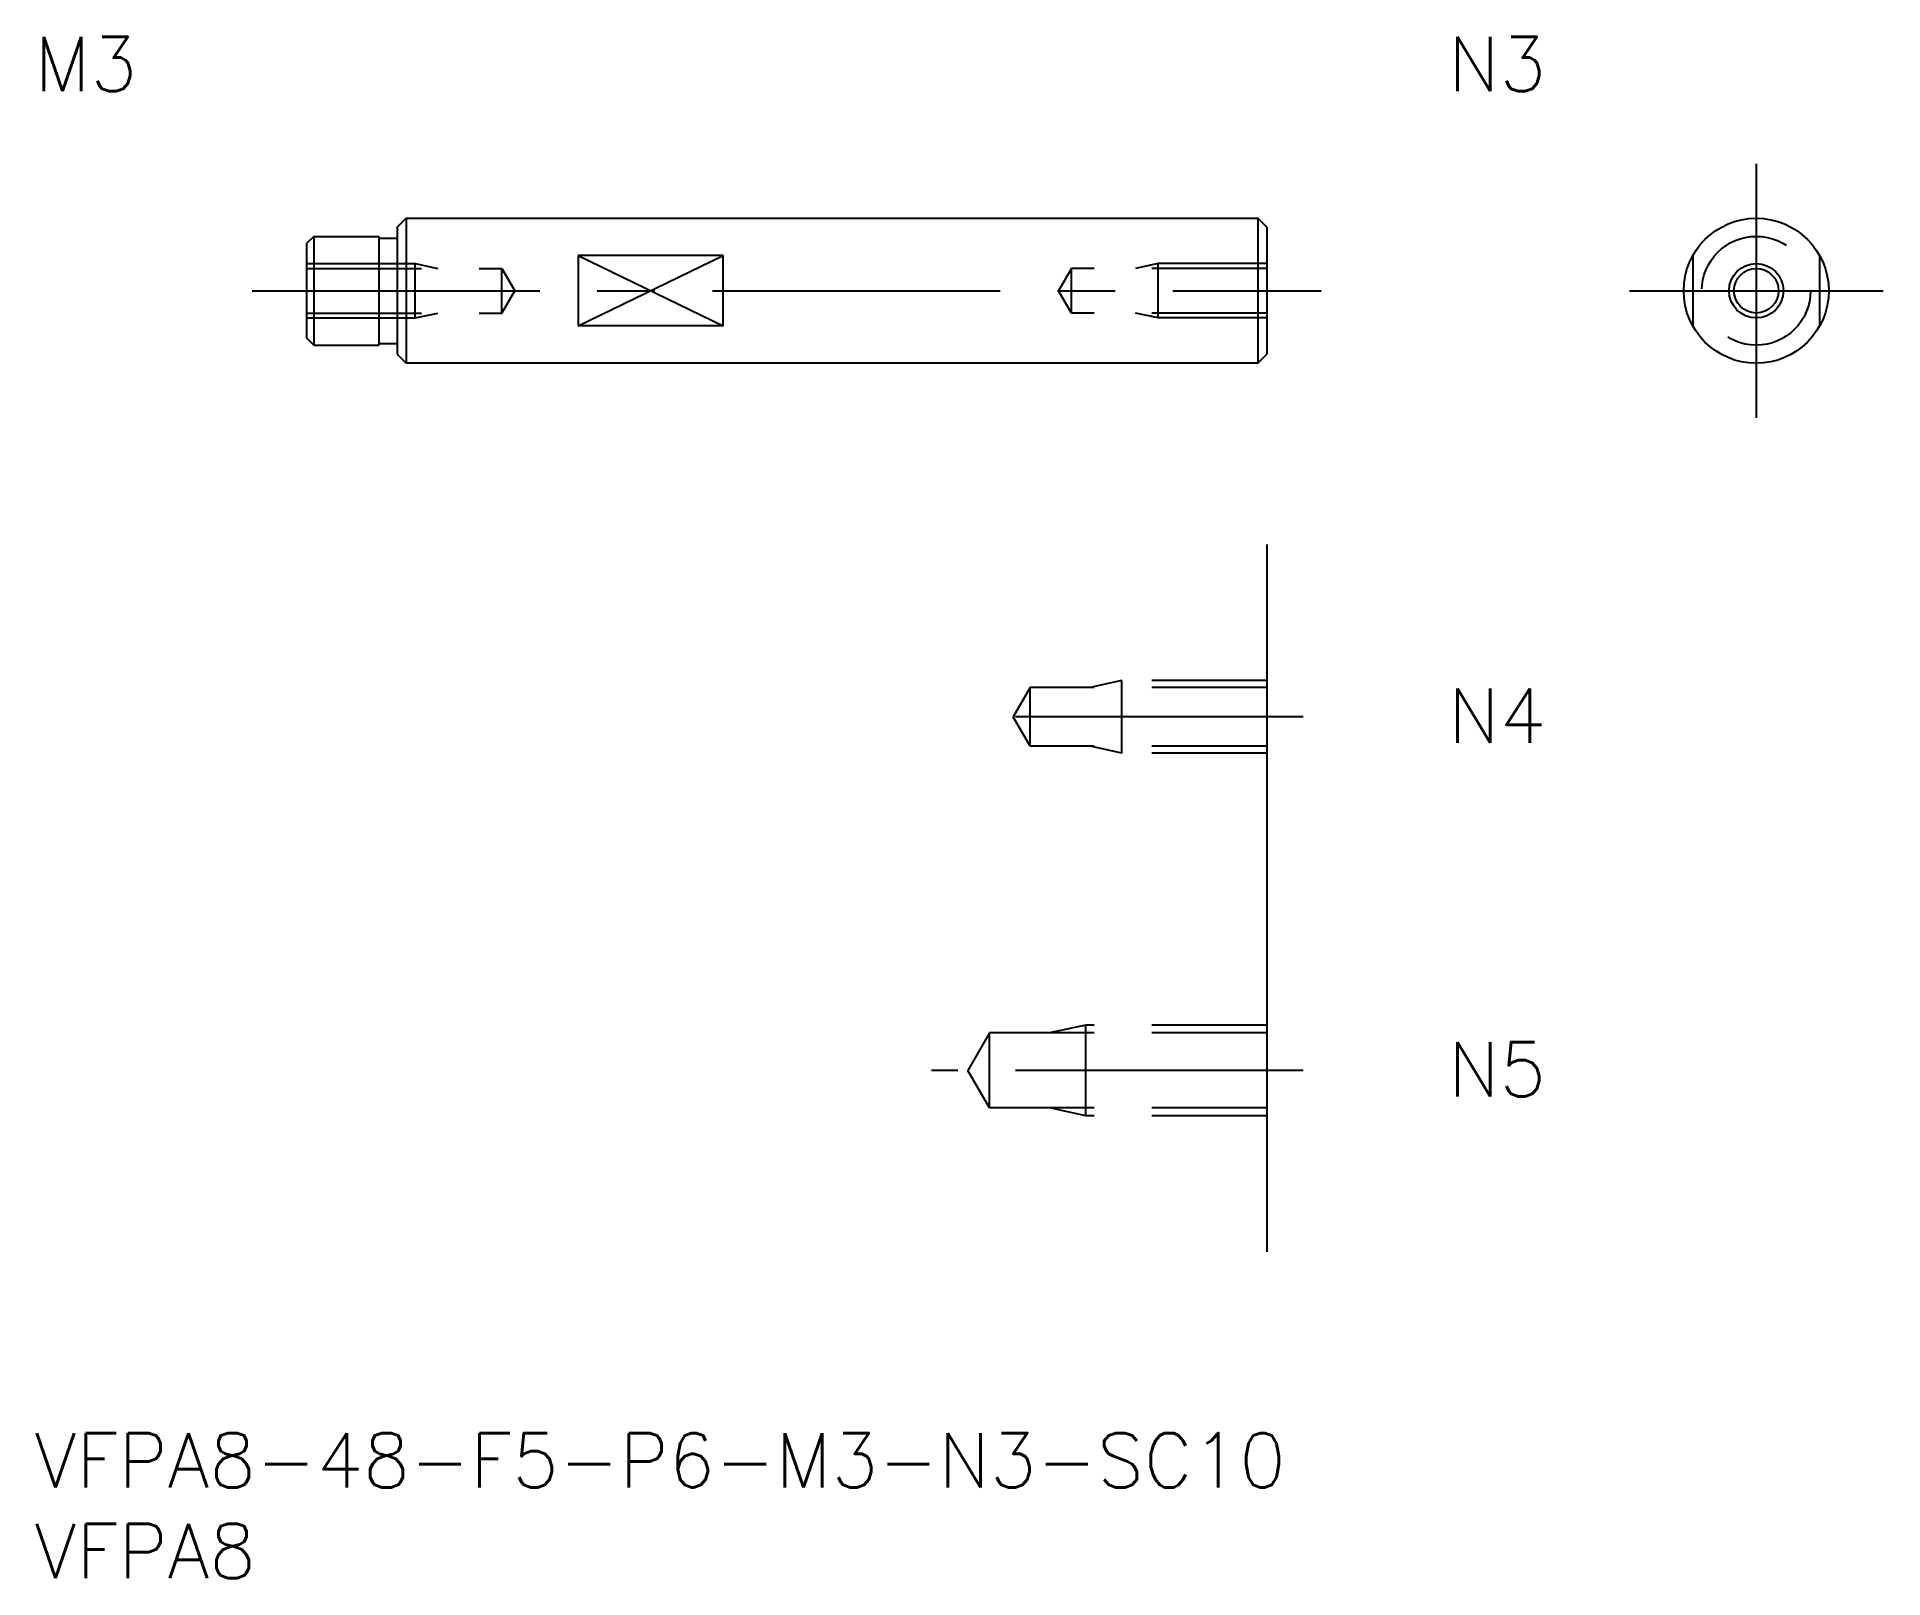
# Model space of a CAD drawing. Extents: x 0 to 102, y -8 to 77.
import ezdxf

# ---------------------------------------------------------------- set-up
doc = ezdxf.new("R2010")
doc.units = 0
doc.header["$LTSCALE"] = 0.5
doc.linetypes.add('CENTER', pattern=[50.8, 31.75, -6.35, 6.35, -6.35])
doc.linetypes.add('DASHED', pattern=[19.05, 12.7, -6.35])
for name, color, linetype in [('MSM_CENTER', 1, 'CENTER'), ('MSM_CONTINUOUS', 7, 'CONTINUOUS'), ('MSM_DASHED', 4, 'DASHED'), ('MSM_NARROW', 5, 'CONTINUOUS'), ('MSM_PART_NUMBER', 7, 'CONTINUOUS')]:
    doc.layers.add(name, color=color, linetype=linetype)
doc.styles.get("Standard").update_dxf_attribs({"font": 'txt.shx', "height": 3, "bigfont": 'bigfont.shx'})

# ---------------------------------------------------------------- blocks, each defined once
blk = doc.blocks.new('*U4')
at = {"layer": 'MSM_PART_NUMBER'}
blk.add_text('VFPA8-48-F5-P6-M3-N3-SC10', height=3, dxfattribs=at).set_placement((0, -3))
blk = doc.blocks.new('*U5')
at = {"layer": 'MSM_PART_NUMBER'}
blk.add_text('VFPA8', height=3, dxfattribs=at).set_placement((0, -8))
blk = doc.blocks.new('*U6')
at = {"layer": 'MSM_PART_NUMBER'}
blk.add_text('M3', height=3, dxfattribs=at).set_placement((0, 74))
blk = doc.blocks.new('*U7')
at = {"layer": 'MSM_PART_NUMBER'}
blk.add_text('N5', height=3, dxfattribs=at).set_placement((78, 18.56))
blk = doc.blocks.new('*U8')
at = {"layer": 'MSM_PART_NUMBER'}
blk.add_text('N4', height=3, dxfattribs=at).set_placement((78, 38.06))
blk = doc.blocks.new('*U9')
at = {"layer": 'MSM_PART_NUMBER'}
blk.add_text('N3', height=3, dxfattribs=at).set_placement((78, 74))

msp = doc.modelspace()

# ---------------------------------------------------------------- linework, layer by layer
at = {"layer": 'MSM_CENTER'}
for p, q in [((95, 70), (95, 56)), ((12, 63), (71, 63)), ((88, 63), (102, 63)), ((70, 39.5), (52, 39.5)), ((70, 20), (49.5, 20))]:
    msp.add_line(p, q, dxfattribs=at)
at = {"layer": 'MSM_CONTINUOUS'}
for p, q in [((20, 66.5), (20.5, 67)), ((20, 66.5), (20, 59.5)), ((20.5, 67), (67.5, 67)), ((20.5, 67), (20.5, 59)), ((67.5, 67), (67.5, 59)), ((68, 66.5), (67.5, 67)), ((68, 66.5), (68, 59.5)), ((15.4, 66), (15, 65.6)), ((15, 65.6), (15, 60.4)), ((15.4, 66), (19, 66)), ((15.4, 66), (15.4, 60)), ((19, 66), (19, 60)), ((19, 65.9), (20, 65.9)), ((30, 64.94), (30, 61.06)), ((38, 64.94), (30, 64.94)), ((38, 61.06), (38, 64.94)), ((15.4, 60), (15, 60.4)), ((38, 61.06), (30, 61.06)), ((15.4, 60), (19, 60)), ((19, 60.1), (20, 60.1)), ((20, 59.5), (20.5, 59)), ((67.5, 59), (68, 59.5)), ((67.5, 59), (20.5, 59)), ((68, 49), (68, 10))]:
    msp.add_line(p, q, dxfattribs=at)
for radius in [4, 1.23]:
    msp.add_circle((95, 63), radius, dxfattribs=at)
at = {"layer": 'MSM_DASHED'}
for p, q in [((15, 64.5), (21, 64.5)), ((15, 64.23), (25.79, 64.23)), ((21, 64.5), (22.25, 64.23)), ((21, 61.5), (21, 64.5)), ((25.79, 61.77), (25.79, 64.23)), ((25.79, 64.23), (26.5, 63)), ((57.21, 64.23), (56.5, 63)), ((68, 64.23), (57.21, 64.23)), ((57.21, 61.77), (57.21, 64.23)), ((62, 64.5), (60.75, 64.23)), ((68, 64.5), (62, 64.5)), ((62, 61.5), (62, 64.5)), ((91.5, 64.94), (91.5, 61.06)), ((98.5, 64.94), (98.5, 61.06)), ((25.79, 61.77), (26.5, 63)), ((57.21, 61.77), (56.5, 63)), ((15, 61.77), (25.79, 61.77)), ((15, 61.5), (21, 61.5)), ((21, 61.5), (22.25, 61.77)), ((68, 61.77), (57.21, 61.77)), ((62, 61.5), (60.75, 61.77)), ((68, 61.5), (62, 61.5)), ((54.94, 41.12), (54, 39.5)), ((68, 41.12), (54.94, 41.12)), ((54.94, 37.88), (54.94, 41.12)), ((60, 41.5), (58.25, 41.12)), ((68, 41.5), (60, 41.5)), ((60, 37.5), (60, 41.5)), ((54.94, 37.88), (54, 39.5)), ((68, 37.88), (54.94, 37.88)), ((60, 37.5), (58.25, 37.88)), ((68, 37.5), (60, 37.5)), ((58, 22.5), (56, 22.07)), ((68, 22.5), (58, 22.5)), ((58, 17.5), (58, 22.5)), ((52.69, 22.07), (51.5, 20)), ((68, 22.07), (52.69, 22.07)), ((52.69, 17.93), (52.69, 22.07)), ((52.69, 17.93), (51.5, 20)), ((68, 17.93), (52.69, 17.93)), ((58, 17.5), (56, 17.93)), ((68, 17.5), (58, 17.5))]:
    msp.add_line(p, q, dxfattribs=at)
msp.add_circle((95, 63), 3, dxfattribs=at)
at = {"layer": 'MSM_NARROW'}
for p, q in [((30, 61.06), (38, 64.94)), ((30, 64.94), (38, 61.06))]:
    msp.add_line(p, q, dxfattribs=at)
msp.add_circle((95, 63), 1.5, dxfattribs=at)

# ---------------------------------------------------------------- block references
at = {"layer": 'MSM_CONTINUOUS'}
for name in ['*U6', '*U9', '*U8', '*U7', '*U4', '*U5']:
    msp.add_blockref(name, (0, 0), dxfattribs=at)

doc.saveas('drawing.dxf')
